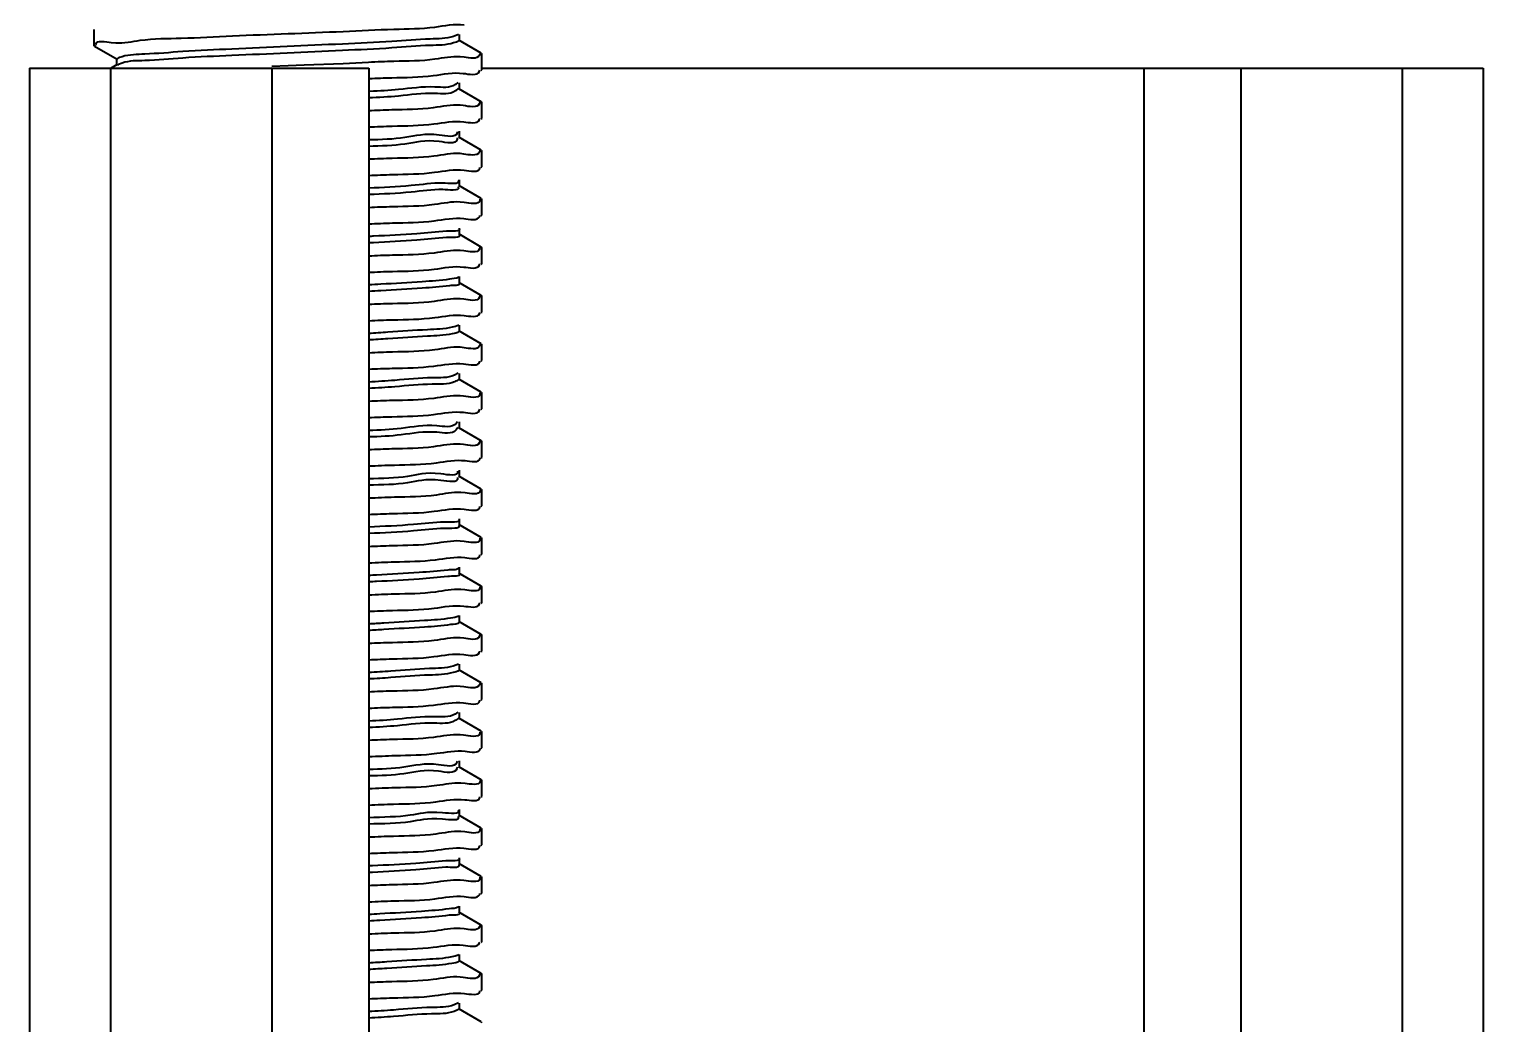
# Model space of a CAD drawing. Extents: x -452079 to 117456, y 3902 to 836955.
# Drawn here: x -256841.9 to -256537.4, y 691456.1 to 691660.4 of the extents above; entities that cross this region are included whole.
import ezdxf
from ezdxf import colors
from ezdxf.entities.mleader import LeaderData, LeaderLine
from ezdxf.math import Vec2, Vec3

# ---------------------------------------------------------------- set-up
doc = ezdxf.new("R2010")
doc.units = 0
doc.header["$LTSCALE"] = 1000
doc.header["$MEASUREMENT"] = 0
doc.linetypes.add('AUDIT_D_160901175043-111', pattern=[0])
doc.linetypes.add('AUDIT_D_160901175043-122', pattern=[0])
doc.layers.add('总说明', color=2, linetype='Continuous')
doc.styles.add('DIM_FONT', font='SIMPLEX', dxfattribs={"width": 0.7, "bigfont": 'GBCBIG'})
doc.styles.add('标题文字', font='txt.shx', dxfattribs={"bigfont": 'hztxt.shx'})
doc.dimstyles.new('DIMN150', dxfattribs={"dimscale": 1.5, "dimtxt": 300, "dimasz": 100, "dimexe": 250, "dimexo": 300, "dimgap": 150, "dimtad": 1, "dimdec": 0, "dimzin": 0, "dimdsep": 46, "dimtxsty": 'DIM_FONT', "dimblk": 'ARCHTICK', "dimcen": 0.09, "dimclrt": 7, "dimazin": 2, "dimtfac": 1, "dimtdec": 0, "dimtix": 1, "dimtmove": 2, "dimatfit": 3, "dimfxl": 0, "dimtolj": 1, "dimtzin": 0, "dimarcsym": 0})

# ---------------------------------------------------------------- blocks, each defined once
blk = doc.blocks.new('_ArchTick')
at = {"color": 0, "linetype": 'ByBlock', "const_width": 0.4}
blk.add_lwpolyline([(-0.5, -0.5), (0.5, 0.5)], dxfattribs=at)
blk = doc.blocks.new('*D323')
at = {"layer": '总说明', "color": 0, "linetype": 'Continuous', "lineweight": -2, "transparency": 16777216}
blk.add_arc((-256542.77, 688961.81), 1005.92, 45, 90, dxfattribs=at)
at = {"layer": '总说明', "color": 0, "linetype": 'Continuous', "lineweight": -2, "transparency": 16777216, "xscale": 150, "yscale": 150, "zscale": 150}
for p, rotation in [((-256542.77, 689967.73), 180.0000000000005), ((-255831.48, 689673.1), 315.0000000000401)]:
    blk.add_blockref('_ArchTick', p, dxfattribs=dict(at, rotation=rotation))
at = {"layer": '总说明', "color": 7, "linetype": 'Continuous', "transparency": 16777216, "insert": (-255985.61, 690306.9), "char_height": 450, "attachment_point": 5, "rotation": 337.5, "style": 'DIM_FONT'}
blk.add_mtext('\\A1;45°', dxfattribs=at)

msp = doc.modelspace()

# ---------------------------------------------------------------- linework, layer by layer
at = {"layer": '总说明', "color": 133, "linetype": 'Continuous'}
for p, q in [((-256828.57, 691657.12), (-256828.57, 691660.44)), ((-256753.61, 691659.45), (-256754.64, 691659.02)), ((-256753.42, 691658.11), (-256753.42, 691659.44)), ((-256828.48, 691657.01), (-256828.57, 691657.12)), ((-256828.48, 691657.01), (-256823.86, 691654.33)), ((-256828.2, 691657.16), (-256828.21, 691657.38)), ((-256825.09, 691657.78), (-256824.13, 691657.71)), ((-256748.91, 691655.56), (-256753.53, 691658.24)), ((-256823.86, 691653.25), (-256825.22, 691652.46)), ((-256823.97, 691654.46), (-256823.97, 691653.13)), ((-256823.6, 691653.2), (-256823.76, 691653.11)), ((-256823.54, 691653.24), (-256823.6, 691653.2)), ((-256822.84, 691653.53), (-256823.54, 691653.24)), ((-256788.69, 691652.96), (-256792.03, 691652.83)), ((-256785.39, 691653.09), (-256788.69, 691652.96)), ((-256777.35, 691653.42), (-256785.39, 691653.09)), ((-256772.13, 691653.68), (-256777.35, 691653.42)), ((-256752.46, 691654.77), (-256753.26, 691654.84)), ((-256749.17, 691655.51), (-256749.27, 691655.17)), ((-256748.91, 691655.56), (-256748.81, 691655.45)), ((-256748.81, 691652.13), (-256748.81, 691655.45)), ((-256748.91, 691652.02), (-256748.81, 691652.13)), ((-256753.74, 691649.54), (-256754.22, 691649.13)), ((-256753.66, 691648.31), (-256754.22, 691647.8)), ((-256748.91, 691645.59), (-256753.53, 691648.27)), ((-256753.42, 691648.14), (-256753.42, 691649.47)), ((-256752.64, 691644.78), (-256753.26, 691644.85)), ((-256749.23, 691645.51), (-256749.29, 691645.22)), ((-256748.91, 691645.59), (-256748.81, 691645.48)), ((-256748.81, 691642.16), (-256748.81, 691645.48)), ((-256748.91, 691642.05), (-256748.81, 691642.16)), ((-256753.87, 691639.4), (-256753.89, 691639.24)), ((-256753.87, 691638.17), (-256753.89, 691637.91)), ((-256748.91, 691635.62), (-256753.53, 691638.3)), ((-256753.42, 691638.17), (-256753.42, 691639.5)), ((-256752.52, 691634.82), (-256753.26, 691634.9)), ((-256749.19, 691635.57), (-256749.29, 691635.23)), ((-256748.91, 691635.62), (-256748.81, 691635.51)), ((-256748.81, 691632.19), (-256748.81, 691635.51)), ((-256748.91, 691632.08), (-256748.81, 691632.19)), ((-256753.42, 691628.2), (-256753.42, 691629.53)), ((-256748.91, 691625.65), (-256753.53, 691628.33)), ((-256749.2, 691625.5), (-256749.2, 691625.28)), ((-256748.91, 691625.65), (-256748.81, 691625.55)), ((-256748.81, 691622.22), (-256748.81, 691625.54)), ((-256752.41, 691624.87), (-256753.26, 691624.94)), ((-256753.42, 691618.23), (-256753.42, 691619.56)), ((-256748.91, 691622.11), (-256748.81, 691622.22)), ((-256748.91, 691615.68), (-256753.53, 691618.36)), ((-256752.5, 691614.89), (-256753.26, 691614.96)), ((-256749.19, 691615.61), (-256749.26, 691615.29)), ((-256748.91, 691615.68), (-256748.81, 691615.57)), ((-256748.81, 691612.25), (-256748.81, 691615.57)), ((-256748.91, 691612.14), (-256748.81, 691612.25)), ((-256748.91, 691605.71), (-256753.53, 691608.39)), ((-256753.42, 691608.26), (-256753.42, 691609.59)), ((-256752.51, 691604.92), (-256753.26, 691604.99)), ((-256749.21, 691605.64), (-256749.28, 691605.33)), ((-256748.91, 691605.71), (-256748.81, 691605.6)), ((-256748.81, 691602.28), (-256748.81, 691605.6)), ((-256748.91, 691602.17), (-256748.81, 691602.28)), ((-256748.91, 691595.74), (-256753.53, 691598.42)), ((-256753.42, 691598.29), (-256753.42, 691599.62)), ((-256752.44, 691594.95), (-256753.26, 691595.03)), ((-256749.18, 691595.67), (-256749.26, 691595.35)), ((-256748.91, 691595.74), (-256748.81, 691595.63)), ((-256748.81, 691592.31), (-256748.81, 691595.63)), ((-256748.91, 691592.2), (-256748.81, 691592.31)), ((-256753.65, 691589.69), (-256754.45, 691589.27)), ((-256753.42, 691588.32), (-256753.42, 691589.65)), ((-256748.91, 691585.77), (-256753.53, 691588.45)), ((-256748.91, 691585.77), (-256748.81, 691585.67)), ((-256752.55, 691584.97), (-256753.26, 691585.04)), ((-256749.22, 691585.63), (-256749.23, 691585.4)), ((-256748.81, 691582.34), (-256748.81, 691585.66)), ((-256753.82, 691579.72), (-256754.07, 691579.38)), ((-256753.42, 691578.35), (-256753.42, 691579.68)), ((-256748.91, 691582.23), (-256748.81, 691582.34)), ((-256753.77, 691578.5), (-256754.07, 691578.05)), ((-256748.91, 691575.8), (-256753.53, 691578.48)), ((-256752.59, 691575), (-256753.26, 691575.07)), ((-256749.23, 691575.73), (-256749.29, 691575.42)), ((-256748.91, 691575.8), (-256748.81, 691575.69)), ((-256748.81, 691572.37), (-256748.81, 691575.69)), ((-256748.91, 691572.26), (-256748.81, 691572.37)), ((-256753.81, 691568.25), (-256753.78, 691568.16)), ((-256753.79, 691569.52), (-256753.78, 691569.49)), ((-256748.91, 691565.83), (-256753.53, 691568.51)), ((-256753.42, 691568.38), (-256753.42, 691569.71)), ((-256752.23, 691565.06), (-256753.16, 691565.14)), ((-256748.91, 691565.83), (-256748.81, 691565.72)), ((-256748.81, 691562.4), (-256748.81, 691565.72)), ((-256748.91, 691562.29), (-256748.81, 691562.4)), ((-256748.91, 691555.86), (-256753.53, 691558.54)), ((-256753.42, 691558.41), (-256753.42, 691559.74)), ((-256749.21, 691555.71), (-256749.21, 691555.49)), ((-256748.91, 691555.86), (-256748.81, 691555.76)), ((-256748.81, 691552.43), (-256748.81, 691555.75)), ((-256752.46, 691555.07), (-256753.26, 691555.14)), ((-256748.91, 691552.32), (-256748.81, 691552.43)), ((-256753.42, 691548.44), (-256753.42, 691549.77)), ((-256748.91, 691545.89), (-256753.53, 691548.57)), ((-256752.33, 691545.11), (-256753.16, 691545.19)), ((-256749.19, 691545.75), (-256749.19, 691545.52)), ((-256748.91, 691545.89), (-256748.81, 691545.79)), ((-256748.81, 691542.46), (-256748.81, 691545.79)), ((-256748.91, 691542.35), (-256748.81, 691542.46)), ((-256748.91, 691535.92), (-256753.53, 691538.6)), ((-256753.42, 691538.47), (-256753.42, 691539.8)), ((-256752.5, 691535.13), (-256753.26, 691535.2)), ((-256749.2, 691535.86), (-256749.28, 691535.54)), ((-256748.91, 691535.92), (-256748.81, 691535.81)), ((-256748.81, 691532.49), (-256748.81, 691535.82)), ((-256748.91, 691532.38), (-256748.81, 691532.49)), ((-256753.6, 691529.82), (-256754.71, 691529.4)), ((-256748.91, 691525.95), (-256753.53, 691528.63)), ((-256753.42, 691528.5), (-256753.42, 691529.83)), ((-256752.54, 691525.15), (-256753.26, 691525.22)), ((-256749.18, 691525.91), (-256749.29, 691525.56)), ((-256748.91, 691525.95), (-256748.81, 691525.85)), ((-256748.81, 691522.52), (-256748.81, 691525.85)), ((-256748.91, 691522.41), (-256748.81, 691522.52)), ((-256753.71, 691519.93), (-256754.28, 691519.51)), ((-256753.42, 691518.53), (-256753.42, 691519.86)), ((-256748.91, 691515.98), (-256753.53, 691518.66)), ((-256749.23, 691515.84), (-256749.23, 691515.61)), ((-256748.91, 691515.98), (-256748.81, 691515.88)), ((-256748.81, 691512.55), (-256748.81, 691515.88)), ((-256752.58, 691515.18), (-256753.26, 691515.25)), ((-256753.88, 691509.84), (-256753.94, 691509.62)), ((-256753.42, 691508.56), (-256753.42, 691509.89)), ((-256748.91, 691512.44), (-256748.81, 691512.55)), ((-256753.86, 691508.62), (-256753.94, 691508.29)), ((-256748.91, 691506.01), (-256753.53, 691508.69)), ((-256752.23, 691505.24), (-256753.16, 691505.32)), ((-256748.91, 691506.01), (-256748.81, 691505.91)), ((-256748.81, 691502.58), (-256748.81, 691505.91)), ((-256748.91, 691502.47), (-256748.81, 691502.58)), ((-256748.91, 691496.04), (-256753.53, 691498.72)), ((-256753.42, 691498.59), (-256753.42, 691499.92)), ((-256752.31, 691495.27), (-256753.16, 691495.34)), ((-256749.19, 691495.93), (-256749.21, 691495.65)), ((-256748.91, 691496.04), (-256748.81, 691495.94)), ((-256748.81, 691492.61), (-256748.81, 691495.94)), ((-256748.91, 691492.5), (-256748.81, 691492.61)), ((-256748.91, 691486.07), (-256753.53, 691488.75)), ((-256753.42, 691488.62), (-256753.42, 691489.95)), ((-256752.5, 691485.28), (-256753.26, 691485.35)), ((-256749.22, 691485.93), (-256749.22, 691485.7)), ((-256748.91, 691486.07), (-256748.81, 691485.97)), ((-256748.81, 691482.64), (-256748.81, 691485.97)), ((-256748.91, 691482.53), (-256748.81, 691482.64)), ((-256753.42, 691478.65), (-256753.42, 691479.98)), ((-256748.91, 691476.1), (-256753.53, 691478.78)), ((-256752.47, 691475.31), (-256753.26, 691475.38)), ((-256749.17, 691476.05), (-256749.28, 691475.71)), ((-256748.91, 691476.1), (-256748.81, 691476)), ((-256748.81, 691472.67), (-256748.81, 691476)), ((-256748.91, 691472.56), (-256748.81, 691472.67)), ((-256748.91, 691466.13), (-256753.53, 691468.81)), ((-256753.42, 691468.68), (-256753.42, 691470.01)), ((-256752.64, 691465.32), (-256753.26, 691465.39)), ((-256749.23, 691466.05), (-256749.29, 691465.76)), ((-256748.91, 691466.13), (-256748.81, 691466.03)), ((-256748.81, 691462.7), (-256748.81, 691466.03)), ((-256748.91, 691462.59), (-256748.81, 691462.7)), ((-256753.63, 691460.07), (-256754.52, 691459.65)), ((-256748.91, 691456.16), (-256753.53, 691458.84)), ((-256753.42, 691458.71), (-256753.42, 691460.04)), ((-256748.91, 691456.16), (-256748.81, 691456.06))]:
    msp.add_line(p, q, dxfattribs=at)
at = {"layer": '总说明', "color": 2, "linetype": 'Continuous'}
for p, q in [((-256841.87, 691652.51), (-256841.87, 689525.59)), ((-256841.87, 691652.51), (-256772.08, 691652.51)), ((-256825.25, 691652.51), (-256825.25, 689525.59)), ((-256792.02, 691652.51), (-256792.02, 689525.59)), ((-256772.08, 691652.51), (-256772.08, 689525.59)), ((-256748.81, 691652.51), (-256542.77, 691652.51)), ((-256559.39, 691652.51), (-256559.39, 689525.59)), ((-256542.77, 691652.51), (-256542.77, 689525.59))]:
    msp.add_line(p, q, dxfattribs=at)
at = {"layer": '总说明', "color": 7, "linetype": 'Continuous'}
for p, q in [((-256612.56, 691652.51), (-256612.56, 691363.48)), ((-256592.62, 691652.51), (-256592.62, 691349.67))]:
    msp.add_line(p, q, dxfattribs=at)
at = {"layer": '总说明', "color": 133, "linetype": 'Continuous'}
for points, start_tangent, end_tangent in [([(-256824.13, 691657.71), (-256819.11, 691658.23), (-256810.65, 691658.68), (-256800.13, 691659.15), (-256788.69, 691659.61)], (0.998871, -0.047501), (0.999209, 0.039757)), ([(-256754.64, 691659.02), (-256759.41, 691658.5), (-256767.31, 691657.98), (-256777.49, 691657.46), (-256788.87, 691656.94), (-256800.23, 691656.42), (-256810.35, 691655.9), (-256818.17, 691655.38), (-256822.84, 691654.86), (-256823.86, 691654.35)], (-0.95227, -0.305256), (-0.678785, -0.734337)), ([(-256788.69, 691659.61), (-256777.35, 691660.07), (-256766.9, 691660.53), (-256758.46, 691660.97), (-256752.46, 691661.42)], (0.999209, 0.039757), (0.992339, -0.123547)), ([(-256828.21, 691657.38), (-256825.09, 691657.78)], (0.089711, 0.995968), (0.994036, -0.109052)), ([(-256754.64, 691657.69), (-256759.41, 691657.17), (-256767.31, 691656.65), (-256777.49, 691656.13), (-256788.87, 691655.61), (-256800.23, 691655.09), (-256810.35, 691654.57), (-256818.17, 691654.05), (-256822.84, 691653.53)], (-0.95227, -0.305256), (-0.940247, -0.340492)), ([(-256753.51, 691658.2), (-256754.64, 691657.69)], (-0.68775, -0.725948), (-0.95227, -0.305256)), ([(-256753.26, 691654.84), (-256758.46, 691654.33), (-256766.9, 691653.88), (-256772.13, 691653.68)], (-0.998128, 0.061164), (-0.998851, -0.047929)), ([(-256749.27, 691655.17), (-256752.46, 691654.77)], (-0.416413, -0.909176), (-0.992339, 0.123547)), ([(-256771.98, 691650.36), (-256767.35, 691650.53), (-256758.79, 691650.98), (-256752.64, 691651.43)], (0.998919, 0.046489), (0.992117, -0.125318)), ([(-256752.64, 691651.43), (-256749.28, 691651.89), (-256749.24, 691652.07)], (0.992117, -0.125318), (0.134617, 0.990898)), ([(-256754.22, 691647.8), (-256758.47, 691647.28), (-256765.94, 691646.76), (-256772.08, 691646.37)], (-0.827768, -0.561071), (-0.999315, -0.037004)), ([(-256754.22, 691649.13), (-256758.47, 691648.61), (-256765.94, 691648.09), (-256771.83, 691647.71)], (-0.827768, -0.561071), (-0.99927, -0.038192)), ([(-256753.26, 691644.85), (-256758.79, 691644.34), (-256767.35, 691643.89), (-256772.08, 691643.71)], (-0.996816, 0.07974), (-0.998907, -0.046751)), ([(-256749.29, 691645.22), (-256752.64, 691644.78)], (-0.30461, -0.952477), (-0.992117, 0.125318)), ([(-256772.08, 691640.39), (-256767.23, 691640.57), (-256758.66, 691641.02), (-256752.52, 691641.47)], (0.998895, 0.046999), (0.992177, -0.124842)), ([(-256752.52, 691641.47), (-256749.27, 691641.92), (-256749.21, 691642.12)], (0.992177, -0.124842), (0.221013, 0.975271)), ([(-256753.89, 691639.24), (-256757.6, 691638.72), (-256764.63, 691638.2), (-256772.08, 691637.73)], (-0.187383, -0.982287), (-0.999763, -0.021758)), ([(-256753.89, 691637.91), (-256757.6, 691637.39), (-256764.63, 691636.87), (-256772.08, 691636.4)], (-0.187383, -0.982287), (-0.999763, -0.021758)), ([(-256753.26, 691634.9), (-256758.66, 691634.37), (-256767.23, 691633.92), (-256772.08, 691633.74)], (-0.997671, 0.068208), (-0.998895, -0.046999)), ([(-256749.29, 691635.23), (-256752.52, 691634.82)], (-0.41062, -0.911807), (-0.992177, 0.124842)), ([(-256772.08, 691630.42), (-256767.21, 691630.6), (-256758.53, 691631.06), (-256752.41, 691631.51)], (0.998893, 0.047034), (0.993647, -0.112541)), ([(-256752.41, 691631.51), (-256749.19, 691631.97), (-256749.19, 691632.07)], (0.993647, -0.112541), (-0.04966, 0.998766)), ([(-256756.81, 691628.83), (-256763.37, 691628.31), (-256772.08, 691627.81)], (-0.999931, 0.011772), (-0.999321, -0.036836)), ([(-256753.65, 691629.35), (-256756.81, 691628.83)], (0.526629, -0.850095), (-0.999931, 0.011772)), ([(-256753.65, 691629.35), (-256753.64, 691629.34)], (0.526628, -0.850096), (0.506072, -0.862491)), ([(-256756.81, 691627.5), (-256763.37, 691626.98), (-256772.08, 691626.48)], (-0.999931, 0.011772), (-0.999321, -0.036836)), ([(-256753.66, 691628.04), (-256753.65, 691628.02), (-256756.81, 691627.5)], (0.558876, -0.829251), (-0.999931, 0.011772)), ([(-256753.26, 691624.94), (-256758.53, 691624.41), (-256767.21, 691623.95), (-256772.08, 691623.77)], (-0.998257, 0.059024), (-0.998893, -0.047034)), ([(-256749.2, 691625.28), (-256752.41, 691624.87)], (-0.096075, -0.995374), (-0.993647, 0.112541)), ([(-256772.08, 691620.45), (-256767.22, 691620.63), (-256758.63, 691621.08), (-256752.5, 691621.53)], (0.99889, 0.047095), (0.992178, -0.12483)), ([(-256753.49, 691619.46), (-256756.1, 691618.94)], (0.628244, -0.778016), (-0.997416, -0.07184)), ([(-256752.5, 691621.53), (-256749.25, 691621.99), (-256749.2, 691622.16)], (0.992178, -0.12483), (0.174114, 0.984726)), ([(-256756.1, 691618.94), (-256762.18, 691618.42), (-256771.09, 691617.9), (-256772.08, 691617.85)], (-0.997416, -0.07184), (-0.998784, -0.049295)), ([(-256756.1, 691617.61), (-256762.18, 691617.09), (-256771.09, 691616.57), (-256772.08, 691616.52)], (-0.997416, -0.07184), (-0.998784, -0.049295)), ([(-256753.51, 691618.15), (-256753.49, 691618.13), (-256756.1, 691617.61)], (0.688014, -0.725697), (-0.997416, -0.07184)), ([(-256753.26, 691614.96), (-256758.63, 691614.44), (-256767.22, 691613.98), (-256772.08, 691613.8)], (-0.997678, 0.068105), (-0.99889, -0.047095)), ([(-256749.26, 691615.29), (-256752.5, 691614.89)], (-0.364847, -0.931068), (-0.992178, 0.12483)), ([(-256772.08, 691610.48), (-256767.22, 691610.66), (-256758.63, 691611.11), (-256752.51, 691611.56)], (0.998891, 0.047087), (0.992163, -0.124951)), ([(-256752.51, 691611.56), (-256749.27, 691612.01), (-256749.22, 691612.2)], (0.992163, -0.124951), (0.170974, 0.985275)), ([(-256755.47, 691609.05), (-256761.05, 691608.53), (-256769.59, 691608.01), (-256772.08, 691607.87)], (-0.990127, -0.140172), (-0.998593, -0.053031)), ([(-256755.47, 691607.72), (-256761.05, 691607.2), (-256769.59, 691606.68), (-256772.08, 691606.54)], (-0.990127, -0.140172), (-0.998593, -0.053031)), ([(-256753.52, 691609.45), (-256755.47, 691609.05)], (-0.87757, -0.479448), (-0.990127, -0.140172)), ([(-256753.43, 691608.26), (-256753.42, 691608.24), (-256755.47, 691607.72)], (0.469243, -0.883069), (-0.990127, -0.140172)), ([(-256753.26, 691604.99), (-256758.63, 691604.47), (-256767.22, 691604.01), (-256772.08, 691603.83)], (-0.997626, 0.068865), (-0.998891, -0.047087)), ([(-256749.28, 691605.33), (-256752.51, 691604.92)], (-0.355616, -0.934632), (-0.992163, 0.124951)), ([(-256772.08, 691600.51), (-256767.17, 691600.69), (-256758.5, 691601.15), (-256752.44, 691601.6)], (0.998891, 0.047086), (0.992263, -0.124156)), ([(-256752.44, 691601.6), (-256749.24, 691602.05), (-256749.2, 691602.22)], (0.992263, -0.124156), (0.166698, 0.986008)), ([(-256754.92, 691599.16), (-256759.99, 691598.64), (-256768.13, 691598.12), (-256772.08, 691597.88)], (-0.973739, -0.227665), (-0.998678, -0.051401)), ([(-256753.57, 691599.58), (-256754.92, 691599.16)], (-0.875278, -0.483621), (-0.973739, -0.227665)), ([(-256753.46, 691598.33), (-256754.92, 691597.83)], (-0.655868, -0.754875), (-0.973739, -0.227665)), ([(-256754.92, 691597.83), (-256759.99, 691597.31), (-256768.13, 691596.79), (-256772.08, 691596.55)], (-0.973739, -0.227665), (-0.998678, -0.051401)), ([(-256753.26, 691595.03), (-256758.5, 691594.51), (-256767.17, 691594.05), (-256772.08, 691593.86)], (-0.998047, 0.06246), (-0.998891, -0.047086)), ([(-256749.26, 691595.35), (-256752.44, 691594.95)], (-0.363538, -0.931579), (-0.992263, 0.124156)), ([(-256772.08, 691590.54), (-256767.23, 691590.72), (-256758.71, 691591.17), (-256752.55, 691591.62)], (0.998892, 0.047058), (0.993173, -0.116647)), ([(-256752.55, 691591.62), (-256749.22, 691592.08), (-256749.22, 691592.2)], (0.993173, -0.116647), (-0.019228, 0.999815)), ([(-256754.45, 691589.27), (-256759.01, 691588.75), (-256766.73, 691588.23), (-256772.08, 691587.89)], (-0.922069, -0.387026), (-0.998998, -0.044749)), ([(-256754.45, 691587.94), (-256759.01, 691587.42), (-256766.73, 691586.9), (-256772.08, 691586.56)], (-0.922069, -0.387026), (-0.998998, -0.044749)), ([(-256753.56, 691588.45), (-256754.45, 691587.94)], (-0.659794, -0.751447), (-0.922069, -0.387026)), ([(-256753.26, 691585.04), (-256758.71, 691584.52), (-256767.23, 691584.07), (-256772.08, 691583.89)], (-0.997497, 0.070716), (-0.998892, -0.047058)), ([(-256749.23, 691585.4), (-256752.55, 691584.97)], (-0.125937, -0.992038), (-0.993173, 0.116647)), ([(-256772.08, 691580.57), (-256767.3, 691580.75), (-256758.73, 691581.2), (-256752.59, 691581.65)], (0.9989, 0.046892), (0.992134, -0.125184)), ([(-256752.59, 691581.65), (-256749.28, 691582.1), (-256749.24, 691582.28)], (0.992134, -0.125184), (0.144568, 0.989495)), ([(-256754.07, 691579.38), (-256758.09, 691578.86), (-256765.38, 691578.34), (-256772.08, 691577.9)], (-0.663792, -0.747917), (-0.999575, -0.029157)), ([(-256754.07, 691578.05), (-256758.09, 691577.53), (-256765.38, 691577.01), (-256772.08, 691576.57)], (-0.663792, -0.747917), (-0.999575, -0.029157)), ([(-256753.26, 691575.07), (-256758.73, 691574.55), (-256767.3, 691574.1), (-256772.08, 691573.92)], (-0.997137, 0.075618), (-0.9989, -0.046892)), ([(-256749.29, 691575.42), (-256752.59, 691575)], (-0.319417, -0.947614), (-0.992134, 0.125184)), ([(-256772.08, 691570.6), (-256766.81, 691570.8), (-256758.15, 691571.26), (-256752.23, 691571.71)], (0.998851, 0.047931), (0.993859, -0.110656)), ([(-256752.23, 691571.71), (-256749.18, 691572.16), (-256749.18, 691572.25)], (0.993859, -0.110656), (-0.036881, 0.99932)), ([(-256753.78, 691569.49), (-256757.26, 691568.97), (-256764.09, 691568.45), (-256772.08, 691567.96)], (0.213519, -0.976939), (-0.999666, -0.025833)), ([(-256753.78, 691568.16), (-256757.26, 691567.64), (-256764.09, 691567.12), (-256772.08, 691566.64)], (0.213519, -0.976939), (-0.999666, -0.025833)), ([(-256753.16, 691565.14), (-256758.15, 691564.62), (-256766.81, 691564.15), (-256772.08, 691563.95)], (-0.998794, 0.049097), (-0.998851, -0.047931)), ([(-256749.18, 691565.69), (-256749.18, 691565.51), (-256752.23, 691565.06)], (0.105717, -0.994396), (-0.993859, 0.110656)), ([(-256772.08, 691560.63), (-256767.25, 691560.81), (-256758.6, 691561.27), (-256752.46, 691561.72)], (0.998896, 0.046968), (0.993472, -0.114078)), ([(-256752.46, 691561.72), (-256749.2, 691562.18), (-256749.2, 691562.28)], (0.993472, -0.114078), (-0.039594, 0.999216)), ([(-256756.5, 691559.07), (-256762.86, 691558.55), (-256772.08, 691558.03)], (-0.999609, -0.027962), (-0.999054, -0.043488)), ([(-256753.57, 691559.59), (-256756.5, 691559.07)], (0.594559, -0.804052), (-0.999609, -0.027962)), ([(-256756.5, 691557.75), (-256762.86, 691557.23), (-256772.08, 691556.7)], (-0.999609, -0.027962), (-0.999054, -0.043488)), ([(-256753.58, 691558.28), (-256753.57, 691558.27), (-256756.5, 691557.75)], (0.641729, -0.766932), (-0.999609, -0.027962)), ([(-256749.21, 691555.49), (-256752.46, 691555.07)], (-0.106018, -0.994364), (-0.993472, 0.114078)), ([(-256753.26, 691555.14), (-256758.6, 691554.62), (-256767.25, 691554.16), (-256772.08, 691553.98)], (-0.998003, 0.063174), (-0.998896, -0.046968)), ([(-256752.33, 691551.76), (-256749.19, 691552.21), (-256749.19, 691552.32)], (0.993564, -0.113276), (-0.023753, 0.999718)), ([(-256772.08, 691550.66), (-256766.8, 691550.86), (-256758.35, 691551.31), (-256752.33, 691551.76)], (0.998843, 0.048098), (0.993564, -0.113276)), ([(-256753.48, 691549.59), (-256755.82, 691549.18)], (-0.75487, -0.655875), (-0.99495, -0.100374)), ([(-256755.82, 691549.18), (-256761.7, 691548.66), (-256770.45, 691548.14), (-256772.08, 691548.06)], (-0.99495, -0.100374), (-0.998664, -0.051672)), ([(-256755.82, 691547.85), (-256761.7, 691547.33), (-256770.45, 691546.81), (-256772.08, 691546.73)], (-0.99495, -0.100374), (-0.998664, -0.051672)), ([(-256753.47, 691548.4), (-256753.45, 691548.38), (-256755.82, 691547.85)], (0.675321, -0.737524), (-0.99495, -0.100374)), ([(-256753.16, 691545.19), (-256758.35, 691544.66), (-256766.8, 691544.21), (-256772.08, 691544.01)], (-0.998255, 0.059056), (-0.998843, -0.048098)), ([(-256749.19, 691545.52), (-256752.33, 691545.11)], (-0.141801, -0.989895), (-0.993564, 0.113276)), ([(-256772.08, 691540.69), (-256767.21, 691540.87), (-256758.62, 691541.32), (-256752.5, 691541.77)], (0.99889, 0.047108), (0.99217, -0.124896)), ([(-256752.5, 691541.77), (-256749.27, 691542.22), (-256749.22, 691542.41)], (0.99217, -0.124896), (0.18333, 0.983051)), ([(-256755.22, 691539.29), (-256760.6, 691538.77), (-256768.97, 691538.25), (-256772.08, 691538.07)], (-0.984992, -0.172598), (-0.998601, -0.052873)), ([(-256755.22, 691537.96), (-256760.6, 691537.44), (-256768.97, 691536.92), (-256772.08, 691536.74)], (-0.984992, -0.172598), (-0.998601, -0.052873)), ([(-256753.54, 691539.7), (-256755.22, 691539.29)], (-0.887149, -0.461483), (-0.984992, -0.172598)), ([(-256753.42, 691538.47), (-256755.22, 691537.96)], (-0.283574, -0.95895), (-0.984992, -0.172598)), ([(-256753.26, 691535.2), (-256758.62, 691534.68), (-256767.21, 691534.23), (-256772.08, 691534.04)], (-0.997719, 0.067506), (-0.99889, -0.047108)), ([(-256749.28, 691535.54), (-256752.5, 691535.13)], (-0.37101, -0.928629), (-0.99217, 0.124896)), ([(-256772.08, 691530.72), (-256767.31, 691530.9), (-256758.65, 691531.35), (-256752.54, 691531.8)], (0.99891, 0.046684), (0.992202, -0.124642)), ([(-256752.54, 691531.8), (-256749.27, 691532.25), (-256749.2, 691532.46)], (0.992202, -0.124642), (0.247012, 0.969012)), ([(-256754.71, 691529.4), (-256759.57, 691528.88), (-256767.54, 691528.36), (-256772.08, 691528.09)], (-0.959728, -0.280931), (-0.998781, -0.049363)), ([(-256754.71, 691528.07), (-256759.57, 691527.55), (-256767.54, 691527.03), (-256772.08, 691526.76)], (-0.959728, -0.280931), (-0.998781, -0.049363)), ([(-256753.49, 691528.57), (-256754.71, 691528.07)], (-0.688995, -0.724766), (-0.959728, -0.280931)), ([(-256753.26, 691525.22), (-256758.65, 691524.71), (-256767.31, 691524.25), (-256772.08, 691524.07)], (-0.997662, 0.068345), (-0.99891, -0.046684)), ([(-256749.29, 691525.56), (-256752.54, 691525.15)], (-0.438023, -0.898964), (-0.992202, 0.124642)), ([(-256772.08, 691520.75), (-256767.2, 691520.93), (-256758.73, 691521.38), (-256752.58, 691521.83)], (0.998888, 0.047151), (0.993096, -0.117308)), ([(-256752.58, 691521.83), (-256749.23, 691522.29), (-256749.23, 691522.41)], (0.993096, -0.117308), (-0.012049, 0.999927)), ([(-256754.28, 691519.51), (-256758.61, 691518.99), (-256766.15, 691518.47), (-256772.08, 691518.09)], (-0.863415, -0.504494), (-0.99922, -0.039498)), ([(-256754.28, 691518.18), (-256758.61, 691517.66), (-256766.15, 691517.14), (-256772.08, 691516.76)], (-0.863415, -0.504494), (-0.99922, -0.039498)), ([(-256753.63, 691518.69), (-256754.28, 691518.18)], (-0.593928, -0.804518), (-0.863415, -0.504494)), ([(-256753.26, 691515.25), (-256758.73, 691514.73), (-256767.2, 691514.29), (-256772.08, 691514.1)], (-0.997341, 0.072871), (-0.998888, -0.047151)), ([(-256749.23, 691515.61), (-256752.58, 691515.18)], (-0.133073, -0.991106), (-0.993096, 0.117308)), ([(-256772.08, 691510.78), (-256766.61, 691510.99), (-256758.09, 691511.45), (-256752.23, 691511.89)], (0.998826, 0.048438), (0.994104, -0.108429)), ([(-256753.94, 691509.62), (-256757.73, 691509.1), (-256764.83, 691508.58), (-256772.08, 691508.11)], (-0.344159, -0.938911), (-0.999747, -0.022513)), ([(-256752.23, 691511.89), (-256749.17, 691512.34), (-256749.17, 691512.43)], (0.994104, -0.108429), (-0.054409, 0.998519)), ([(-256753.94, 691508.29), (-256757.73, 691507.77), (-256764.83, 691507.25), (-256772.08, 691506.79)], (-0.344159, -0.938911), (-0.999747, -0.022513)), ([(-256753.16, 691505.32), (-256758.09, 691504.8), (-256766.61, 691504.34), (-256772.08, 691504.13)], (-0.998876, 0.047407), (-0.998826, -0.048438)), ([(-256749.18, 691505.86), (-256749.17, 691505.69), (-256752.23, 691505.24)], (0.123109, -0.992393), (-0.994104, 0.108429)), ([(-256772.08, 691500.81), (-256766.96, 691501), (-256758.29, 691501.47), (-256752.31, 691501.91)], (0.998865, 0.047621), (0.992989, -0.118209)), ([(-256752.31, 691501.91), (-256749.2, 691502.36), (-256749.19, 691502.49)], (0.992989, -0.118209), (0.046188, 0.998933)), ([(-256753.68, 691499.73), (-256756.93, 691499.21), (-256763.57, 691498.69), (-256772.08, 691498.2)], (0.468685, -0.883365), (-0.999425, -0.033901)), ([(-256753.68, 691498.4), (-256756.93, 691497.88), (-256763.57, 691497.36), (-256772.08, 691496.87)], (0.468685, -0.883365), (-0.999425, -0.033901)), ([(-256753.7, 691498.43), (-256753.68, 691498.4)], (0.511479, -0.859296), (0.468686, -0.883365)), ([(-256753.68, 691499.73), (-256753.68, 691499.72)], (0.468685, -0.883365), (0.455973, -0.889994)), ([(-256753.16, 691495.34), (-256758.29, 691494.82), (-256766.96, 691494.36), (-256772.08, 691494.16)], (-0.998277, 0.058677), (-0.998865, -0.047621)), ([(-256749.21, 691495.65), (-256752.31, 691495.27)], (-0.238036, -0.971256), (-0.992989, 0.118209)), ([(-256772.08, 691490.84), (-256767.26, 691491.02), (-256758.65, 691491.47), (-256752.5, 691491.92)], (0.998897, 0.046962), (0.993327, -0.115331)), ([(-256752.5, 691491.92), (-256749.21, 691492.39), (-256749.21, 691492.49)], (0.993327, -0.115331), (-0.030489, 0.999535)), ([(-256756.2, 691489.32), (-256762.36, 691488.8), (-256771.33, 691488.28), (-256772.08, 691488.24)], (-0.998158, -0.06066), (-0.998845, -0.048049)), ([(-256753.51, 691489.84), (-256756.2, 691489.32)], (0.631383, -0.775471), (-0.998158, -0.06066)), ([(-256753.52, 691488.53), (-256753.51, 691488.51), (-256756.2, 691487.99)], (0.681903, -0.731442), (-0.998158, -0.06066)), ([(-256756.2, 691487.99), (-256762.36, 691487.47), (-256771.33, 691486.95), (-256772.08, 691486.91)], (-0.998158, -0.06066), (-0.998845, -0.048049)), ([(-256753.26, 691485.35), (-256758.65, 691484.83), (-256767.26, 691484.37), (-256772.08, 691484.19)], (-0.997772, 0.066714), (-0.998897, -0.046962)), ([(-256749.22, 691485.7), (-256752.5, 691485.28)], (-0.114945, -0.993372), (-0.993327, 0.115331)), ([(-256772.08, 691480.87), (-256766.91, 691481.07), (-256758.48, 691481.51), (-256752.47, 691481.96)], (0.998859, 0.047767), (0.992349, -0.123462)), ([(-256752.47, 691481.96), (-256749.25, 691482.41), (-256749.19, 691482.6)], (0.992349, -0.123462), (0.231181, 0.972911)), ([(-256755.56, 691479.43), (-256761.23, 691478.91), (-256769.82, 691478.39), (-256772.08, 691478.26)], (-0.991648, -0.128971), (-0.998602, -0.052858)), ([(-256753.51, 691479.83), (-256755.56, 691479.43)], (-0.866418, -0.499319), (-0.991648, -0.128971)), ([(-256755.56, 691478.1), (-256761.23, 691477.58), (-256769.82, 691477.06), (-256772.08, 691476.93)], (-0.991648, -0.128971), (-0.998602, -0.052858)), ([(-256753.44, 691478.64), (-256753.43, 691478.62), (-256755.56, 691478.1)], (0.574186, -0.818725), (-0.991648, -0.128971)), ([(-256753.26, 691475.38), (-256758.48, 691474.87), (-256766.91, 691474.42), (-256772.08, 691474.22)], (-0.998101, 0.061602), (-0.998859, -0.047767)), ([(-256749.28, 691475.71), (-256752.47, 691475.31)], (-0.428173, -0.903697), (-0.992349, 0.123462)), ([(-256772.08, 691470.9), (-256767.36, 691471.08), (-256758.8, 691471.52), (-256752.64, 691471.97)], (0.998907, 0.046734), (0.992115, -0.125333)), ([(-256752.64, 691471.97), (-256749.28, 691472.43), (-256749.24, 691472.61)], (0.992115, -0.125333), (0.133535, 0.991044)), ([(-256755, 691469.54), (-256760.16, 691469.02), (-256768.36, 691468.5), (-256772.08, 691468.28)], (-0.977487, -0.210995), (-0.998648, -0.051988)), ([(-256755, 691468.21), (-256760.16, 691467.69), (-256768.36, 691467.17), (-256772.08, 691466.95)], (-0.977487, -0.210995), (-0.998648, -0.051988)), ([(-256753.56, 691469.95), (-256755, 691469.54)], (-0.88079, -0.473507), (-0.977487, -0.210995)), ([(-256753.45, 691468.71), (-256755, 691468.21)], (-0.618929, -0.785447), (-0.977487, -0.210995)), ([(-256753.26, 691465.39), (-256758.8, 691464.88), (-256767.36, 691464.43), (-256772.08, 691464.25)], (-0.996776, 0.080231), (-0.998907, -0.046734)), ([(-256749.29, 691465.76), (-256752.64, 691465.32)], (-0.302976, -0.952998), (-0.992115, 0.125333)), ([(-256772.08, 691460.93), (-256767.18, 691461.11), (-256758.49, 691461.57), (-256752.39, 691462.03)], (0.998891, 0.047085), (0.993818, -0.111017)), ([(-256752.39, 691462.03), (-256749.19, 691462.49), (-256749.19, 691462.58)], (0.993818, -0.111017), (-0.061432, 0.998111)), ([(-256754.52, 691459.65), (-256759.16, 691459.13), (-256766.95, 691458.61), (-256772.08, 691458.29)], (-0.935622, -0.353004), (-0.998929, -0.046263)), ([(-256754.52, 691458.32), (-256759.16, 691457.8), (-256766.95, 691457.28), (-256772.08, 691456.96)], (-0.935622, -0.353004), (-0.998929, -0.046263)), ([(-256753.54, 691458.82), (-256754.52, 691458.32)], (-0.674299, -0.738459), (-0.935622, -0.353004))]:
    msp.add_spline(points, degree=3, dxfattribs=dict(at, start_tangent=start_tangent, end_tangent=end_tangent))

# ---------------------------------------------------------------- dimensions: what is measured, and where the dimension line sits
at = {"layer": '总说明', "linetype": 'Continuous'}
dim = msp.add_angular_dim_2l(base=(-256039.81, 689832.96), line1=((-253709.98, 691794.59), (-256379.51, 689125.07)), line2=((-256542.77, 691652.51), (-256542.77, 689525.59)), dimstyle='DIMN150', dxfattribs=at)
dim.commit()
dim.dimension.update_dxf_attribs({"geometry": '*D323', "text_midpoint": (-255985.61, 690306.9)})

# ---------------------------------------------------------------- leaders
at = {"layer": '总说明', "color": 4, "linetype": 'AUDIT_D_160901175043-122'}
ml = msp.add_multileader_mtext('Standard', dxfattribs=at)
ml.set_content('{\\W0.9;加长型后扩底锚栓}', color=4, style='标题文字')
ml.set_leader_properties(linetype='AUDIT_D_160901175043-111')
ml.build(insert=Vec2(0, 0))
ml.multileader.update_dxf_attribs({"dogleg_length": 0.36, "arrow_head_size": 98.47})
ctx = ml.context
ctx.base_point, ctx.char_height, ctx.arrow_head_size, ctx.landing_gap_size, ctx.plane_origin = Vec3(-256136.54, 691418.26), 246.1709, 98.47, 39.88, Vec3(-256850.06, 692227.95)
notes = []
notes.append((ctx, [(0, (1, 1, 0), (-256213.75, 691418.26), (1, 0), 77.21, [(0, [(-256787.4, 692332.72)], 0, [])])]))
ctx.mtext.insert, ctx.mtext.width, ctx.mtext.flow_direction = Vec3(-256096.66, 691565.96), 1375.0252, 5
for ctx, leaders in notes:
    for number, flags, end, landing, length, lines in leaders:
        leader = LeaderData()
        leader.index, (leader.has_last_leader_line, leader.has_dogleg_vector, leader.attachment_direction) = number, flags
        leader.last_leader_point, leader.dogleg_vector, leader.dogleg_length = Vec3(end), Vec3(landing), length
        for number, points, colour, breaks in lines:
            line = LeaderLine()
            line.index, line.vertices, line.color, line.breaks = number, Vec3.list(points), colors.encode_raw_color(colour), breaks
            leader.lines.append(line)
        ctx.leaders.append(leader)

doc.saveas('drawing.dxf')
